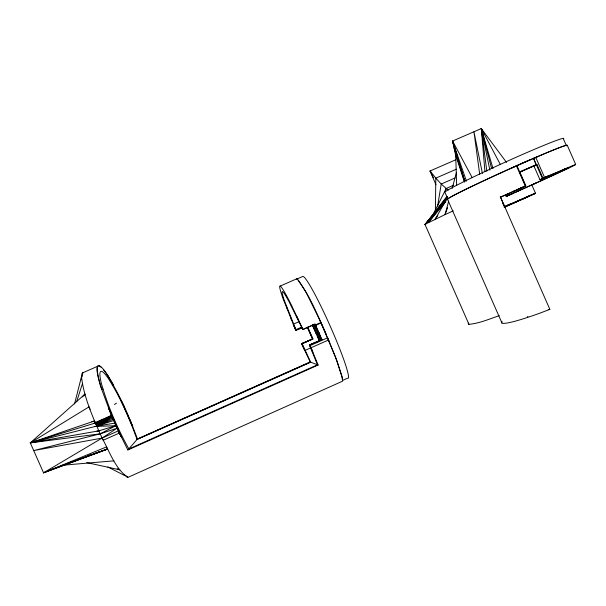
<?xml version="1.0" encoding="UTF-8"?>
<svg xmlns="http://www.w3.org/2000/svg" width="606" height="606" viewBox="0 0 606 606"><rect width="100%" height="100%" fill="white"/><g stroke="black" fill="none" stroke-linecap="round" stroke-linejoin="round"><path stroke-width="0.91" d="M435.381 211.206L435.812 178.149L430.071 170.968L455.477 159.901M81.249 379.515L82.325 373.001L97.657 366.266M81.977 376.75L82.325 373.001L83.143 372.97M437.638 205.995L441.213 184.019L435.812 178.149L456.318 169.203M74.53 403.975L81.477 376.697C84.007 398.301 93.362 418.382 102.088 438.085C109.595 451.553 114.867 468.218 127.805 477.437L342.504 381.197A56.237 4.553 66 0 0 342.307 377.864L337.072 361.176L327.687 337.784L310.105 345.594L318.135 365.054L127.874 449.963L115.769 425.73L108.603 408.058L121.624 437.494L118.223 430.911L102.088 438.085L43.556 472.809L30.3 442.88L84.916 394.165L84.067 395.824M448.698 201.101L445.024 214.607L424.965 224.364L468.953 324.308C479.475 323.407 489.33 318.991 499.253 315.643M452.129 188.489L456.538 172.271M76.629 401.717L82.34 383.886M445.304 191.163L446.221 188.481L453.811 185.163M447.629 207.676L445.024 214.607L453.258 210.835M432.858 215.024L446.221 188.481L441.213 184.019L455.023 177.99M329.209 341.549C319.582 320.18 311.378 297.311 296.932 278.722L296.69 279.154L302.697 276.51A55.691 4.871 66 0 1 330.634 327.111A55.691 4.871 66 0 1 347.533 378.212L342.405 380.507M447.387 197.897L435.131 219.251L437.858 215.441M445.38 199.222L446.455 197.662M83.81 395.657L84.916 394.165L82.318 396.907M447.357 196.768L425.139 224.599L446.773 196.602M447.736 197.753L428.328 222.561L445.857 201.631M425.139 224.599L431.578 216.562M432.752 215.092L447.387 196.814M424.965 224.364L447.334 197.662M127.874 449.963L137.494 438.971L310.189 361.979L318.135 365.054M539.969 179.732L543.014 178.278L536.931 164.423L536.128 164.764L533.916 165.976L539.969 179.732L572.518 165.673A65.819 0.848 -24 0 1 536.28 182.967L506.328 196.329L505.616 194.7M102.088 438.085L116.943 428.253L100.195 433.828L33.709 450.576L102.088 438.085L103.187 440.251L119.306 433.078M114.398 404.49L116.466 403.202M94.915 426.427L115.769 425.73L100.195 433.828L30.3 442.88L89.067 406.838L90.097 409.338M32.792 441.736L30.3 442.88L96.748 426.071L112.405 417.996L96.324 425.109L111.966 416.913L95.854 424.048L94.498 420.958L91.817 421.784M575.7 164.499L567.193 145.122A65.834 2.136 -24.3 0 0 545.044 153.439L533.553 158.348L536.128 164.764A36.504 0.985 -24.2 0 0 522.205 170.847L519.615 172.006L525.713 185.883L500.329 197.306M505.525 194.738L506.245 196.367L541.794 180.376A58.706 0.757 -24 0 0 567.595 167.976L553.437 173.884M533.356 184.277L535.977 182.997M562.648 169.983L565.716 168.491M94.96 453.28L107.451 449.076L43.556 472.809L107.451 449.076L106.815 447.599M531.788 184.822L535.446 193.155L505.359 206.669M95.854 424.048L111.746 416.367L95.377 422.988L30.3 442.88L98.876 430.858L115.769 425.73M510.472 168.544L519.418 164.506A36.511 1.212 -24.3 0 1 530.773 159.537L538.03 156.469M523.16 198.745L535.537 193.359L511.252 204.048M516.804 189.86L522.319 187.39M103.035 389.052L101.944 389.544L101.096 387.029A57.047 7.742 66.4 0 1 108.269 376.129L113.239 384.484L112.337 384.886M519.637 172.233L534.772 165.605M516.903 165.635L525.788 185.853L500.511 197.117L549.854 309.363L540.014 313.105A65.796 6.348 -22.4 0 1 502.094 321.263M508.108 195.533L513.327 193.208L507.139 195.927L506.419 194.299M504.2 207.396L529.402 196.056L504.321 206.994M317.718 333.633L319.37 332.899M302.409 345.367L301.644 343.647L312.931 338.89L307.795 327.278M301.644 343.647L312.931 338.89M301.614 343.594L301.773 343.935L312.544 339.155M302.061 343.723L310.696 362.176L137.032 439.395C129.313 418.132 120.329 397.127 108.042 378.068A50.889 6.901 66.4 0 0 101.641 384.431C108.163 406.891 117.503 428.54 128.881 448.963L317.483 364.804L309.386 344.981L321.96 339.701L321.051 337.55A31.027 2.394 66 0 0 316.597 327.437L315.082 324.18L314.544 324.225L321.377 339.648M309.386 344.981L321.96 339.701M305.091 350.366L328.588 339.989M137.032 439.395L310.613 362.009M293.516 324.096L299.364 321.506M301.743 327.134L295.531 329.74L283.214 299.091A56.305 3.53 66.1 0 1 290.615 303.47L303.03 329.528L315.105 324.172L315.628 325.346L321.142 322.907M298.243 329.156L301.568 327.679M293.334 324.415L295.826 330.444L302.046 327.846M303.401 329.164L313.681 324.604M111.36 415.428L95.218 422.587L95.377 422.988L111.527 415.83L100.869 387.128A57.047 7.757 66.4 0 1 101.482 367.569M315.453 324.96L320.96 322.521L322.104 324.99A31.012 2.575 66 0 1 326.566 335.103M314.597 326.543L316.249 325.816M516.395 190.042L525.713 185.883M541.969 178.793L548.93 175.732M506.245 196.367L507.055 196.011M103.421 369.698A57.047 7.757 66.4 0 1 108.065 376.22L108.269 376.129M530.773 159.537L514.645 166.627A65.834 2.136 -24.3 0 0 447.44 199.063L501.988 323.066M519.372 172.233L535.969 164.953M280.207 286.07L296.932 278.722M506.767 205.631L510.6 203.949L504.283 206.722L502.836 203.434M535.446 193.155L504.631 206.563L500.298 196.708M456.015 157.098L452.599 141.031L481.315 128.563L506.54 162.431M542.999 178.285L553.876 173.551M536.333 164.68L536.931 164.423M548.642 175.854L544.627 177.581L535.772 157.409M286.577 308.022L286.986 307.848M291.266 306.022L291.766 305.81M516.244 191.844L520.107 190.208M114.617 423.17L96.748 426.071L112.943 419.291M43.556 472.809L106.414 446.948M47.291 470.991L107.451 449.076L78.348 459.446M66.88 463.529L73.053 461.333M30.3 442.88L94.498 420.958M87.817 455.689L92.279 454.182M96.748 426.071L113.489 420.579M93.559 423.458L95.377 422.988M96.998 431.04L98.876 430.858M62.138 465.279L113.936 460.833M548.165 309.484L549.854 309.363M321.9 339.095L320.059 338.943L313.59 324.271M86.794 462.613L119.753 469.824L117.178 468.726M107.807 466.931L124.472 475.452M298.319 280.086L306.204 292.524L320.96 322.521M446.221 188.481L448.493 189.966M124.071 474.619L127.805 477.437L126.381 476.202M435.964 184.747L430.071 170.968L431.116 172.521M108.065 376.22C117.7 392.203 126.071 409.012 132.608 426.503M452.993 142.834L464.719 181.239L452.599 141.031L472.165 177.581M484.921 171.46L481.315 128.563L500.261 164.332M121.155 400.611L124.056 406.323M430.071 170.968L433.396 177.694M310.189 361.979L301.773 343.935M302.803 329.535L289.107 301.811A50.222 3.151 66.1 0 0 284.297 300.432L296.19 330.437M318.536 339.118L319.46 341.042L317.173 336.004M304.621 349.995L302.788 346.117M319.801 340.83L312.476 324.445M312.423 338.792L311.56 336.913A29.436 2.151 66.1 0 1 307.575 327.876M319.9 320.279L335.345 356.676L341.61 375.296A55.714 4.507 66 0 1 342.39 379.856M314.885 330.959L316.415 334.323M314.84 324.202L321.665 339.678L309.636 345.026L312.863 352.351L309.886 345.072M312.363 324.725L319.65 341.276M307.568 327.293L312.688 338.868L301.833 343.678L304.757 350.283M293.221 324.134L295.698 329.74M121.011 400.339L132.714 426.798M533.553 158.348L542.423 178.535M516.441 165.839L525.319 186.057M514.017 190.792L514.767 192.503M507.427 193.791L508.146 195.435M130.04 419.807L137.494 438.971M312.393 325.195L314.506 330.118M297.107 316.764L299.084 321.975M452.599 141.031L466.438 181.164M464.522 182.126L455.727 155.325L456.651 185.428M454.174 148.212L464.537 181.247M453.386 144.629L464.666 181.239M486.823 171.256L481.315 128.563L492.973 168.491M481.672 130.358L481.315 128.563L491.587 168.453M291.031 318.135L291.486 320.241M481.315 128.563L489.875 170.21M482.429 173.468L473.945 131.767L479.71 174.369M527.917 316.68A6.03 0.614 -22.5 0 1 527.281 316.786M468.953 324.308A57.062 4.901 -22.8 0 1 468.499 323.127M319.286 340.867A56.237 4.553 66 0 1 318.529 339.209M524.993 162.097L508.699 169.332A65.183 2.113 -24.3 0 0 447.917 199.079L444.94 192.322A65.183 2.575 -24.4 0 1 506.268 161.688A65.183 2.575 -24.4 0 1 563.421 138.941L566.458 145.864A65.183 2.113 -24.3 0 0 539.916 155.651L524.993 162.097"/></g></svg>
